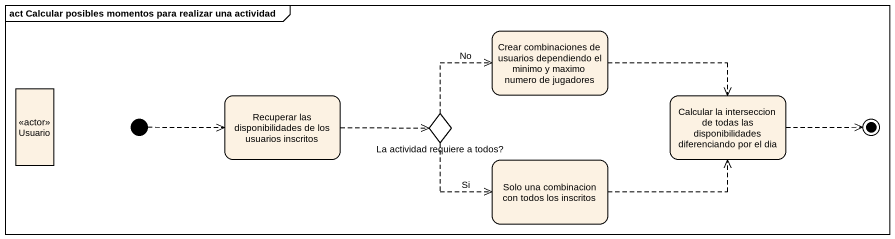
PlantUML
@startuml
mainframe act Calcular posibles momentos para realizar una actividad
hide empty description
state "Crear combinaciones de usuarios dependiendo el minimo y maximo numero de jugadores" as Crear_combinaciones_de
state Usuario <<actor>>
state "Recuperar las disponibilidades de los usuarios inscritos" as Recuperar_las
state "Calcular la interseccion de todas las disponibilidades diferenciando por el dia" as Calcular_la_interseccion_de
state "La actividad requiere a todos?" as La_actividad_requiere_a <<choice>>
state "Solo una combinacion con todos los inscritos" as Solo_una_combinacion_con
[*] -right[dashed]-> Recuperar_las
Crear_combinaciones_de -right[dashed]-> Calcular_la_interseccion_de
Recuperar_las -right[dashed]-> La_actividad_requiere_a
La_actividad_requiere_a -right[dashed]-> Crear_combinaciones_de : No
La_actividad_requiere_a -right[dashed]-> Solo_una_combinacion_con : Si
Solo_una_combinacion_con -right[dashed]-> Calcular_la_interseccion_de
Calcular_la_interseccion_de -right[dashed]-> [*]
@enduml
